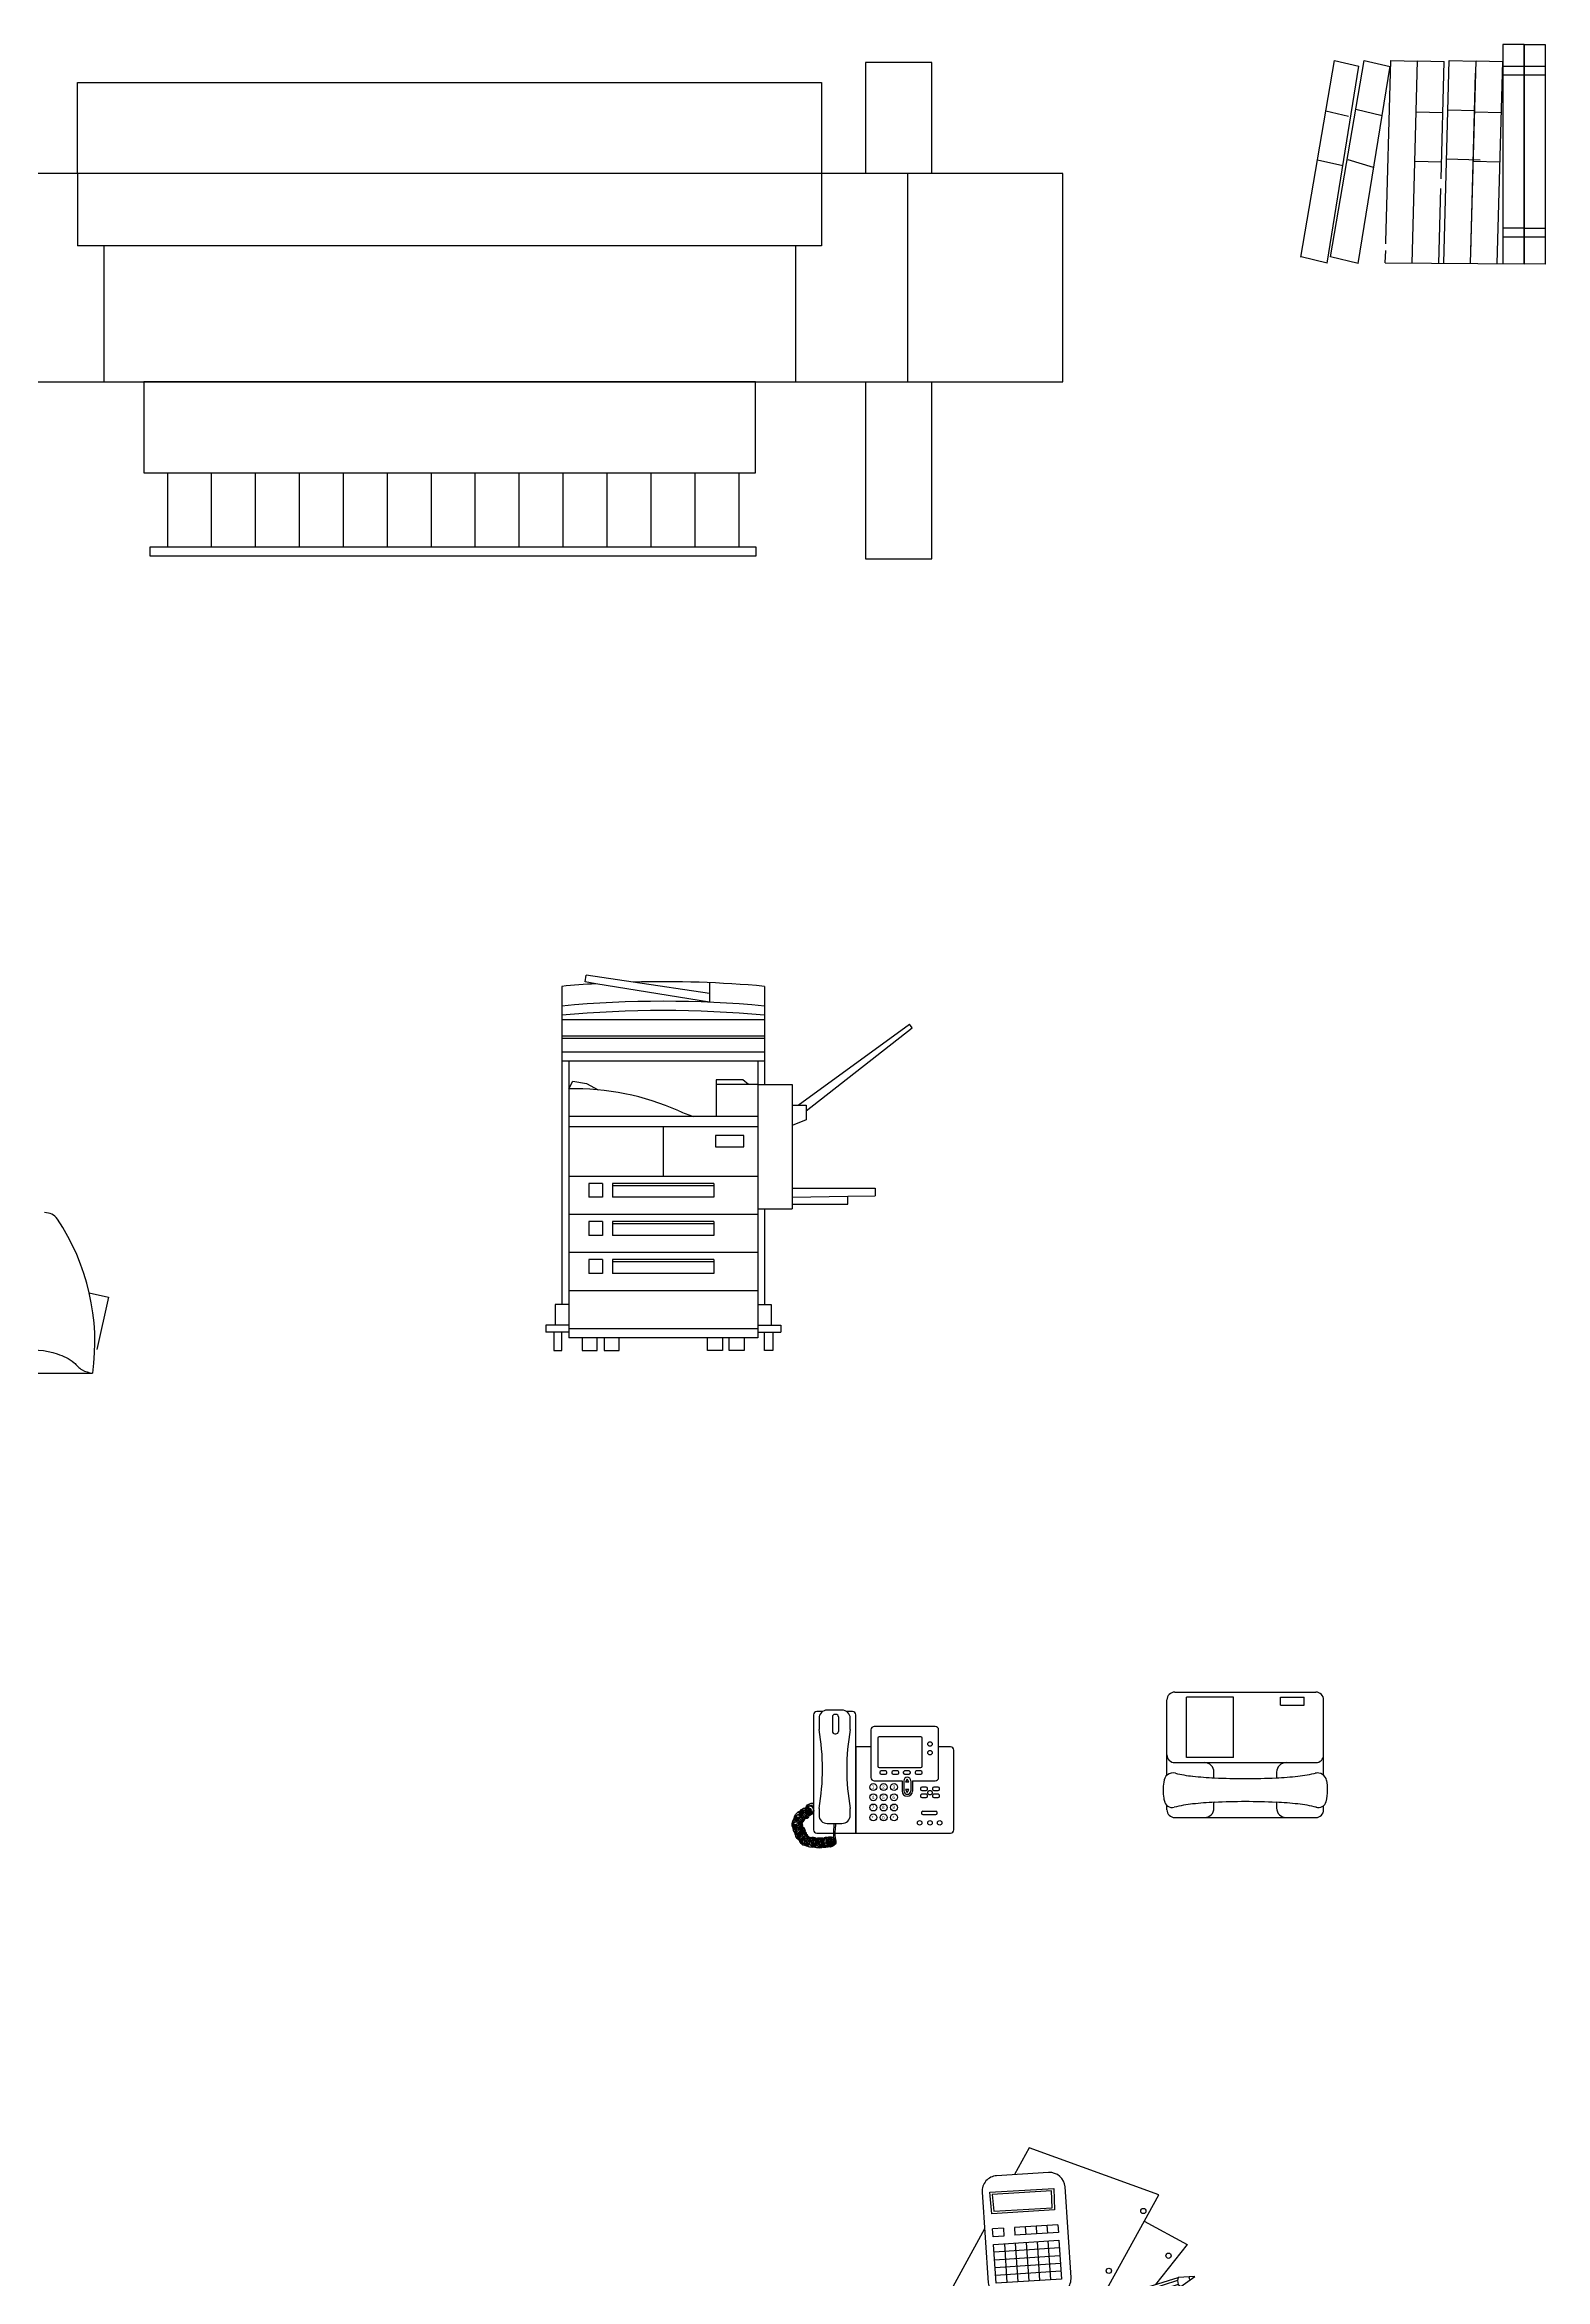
# Model space of a CAD drawing. Header units: metres. Extents: x 1905 to 1922.2, y 1773.7 to 1790.9.
# Drawn here: x 1907.582 to 1909.617, y 1787.504 to 1790.533 of the extents above; entities that cross this region are included whole.
import ezdxf

# ---------------------------------------------------------------- set-up
doc = ezdxf.new("R2010")
doc.units = ezdxf.units.M
doc.set_wipeout_variables(frame=1)
doc.styles.add('APLUS', font='arial.ttf', dxfattribs={"width": 0.6})

# ---------------------------------------------------------------- blocks, each defined once
blk = doc.blocks.new('calc_notas')
for p, q in [((-0.064, 0.322), (-0.0841, 0.2855)), ((0.1116, 0.2583), (-0.064, 0.322)), ((0.0317, 0.113), (0.1116, 0.2583)), ((-0.099, 0.2128), (-0.1138, 0.2119)), ((-0.099, 0.2128), (-0.0983, 0.2023)), ((-0.0252, 0.2176), (-0.0842, 0.2138)), ((-0.0842, 0.2138), (-0.0836, 0.2033)), ((-0.0695, 0.2148), (-0.0688, 0.2042)), ((-0.0547, 0.2157), (-0.054, 0.2052)), ((-0.04, 0.2167), (-0.0393, 0.2061)), ((0.0918, 0.2223), (0.15, 0.1909)), ((-0.1245, 0.2119), (-0.1807, 0.1097)), ((-0.0232, 0.1861), (-0.1117, 0.1803)), ((-0.0976, 0.1918), (-0.0942, 0.1392)), ((-0.0829, 0.1928), (-0.0795, 0.1402)), ((-0.0681, 0.1937), (-0.0647, 0.1411)), ((-0.0534, 0.1947), (-0.05, 0.1421)), ((-0.0386, 0.1956), (-0.0352, 0.143)), ((0.15, 0.1909), (0.1072, 0.1365)), ((-0.0225, 0.1755), (-0.111, 0.1698)), ((-0.0218, 0.165), (-0.1103, 0.1593)), ((-0.0211, 0.1545), (-0.1097, 0.1488)), ((-0.1807, 0.1097), (-0.0044, 0.0473)), ((-0.1649, 0.0914), (-0.1573, 0.1014)), ((0, 0), (-0.1649, 0.0914)), ((-0.0044, 0.0473), (0.0225, 0.0962)), ((0.0932, 0.1187), (0, 0))]:
    blk.add_line(p, q)
blk.add_lwpolyline([(-0.1279, 0.2617), (-0.1196, 0.139, 0.414214), (-0.0973, 0.1193), (-0.0269, 0.1239, 0.414214), (-0.0073, 0.1462), (-0.0155, 0.2688, 0.413493), (-0.0378, 0.2884), (-0.1082, 0.284, 0.414935)], format="xyb", close=True)
for points in [[(-0.1175, 0.2616), (-0.0307, 0.2669), (-0.0297, 0.2379), (-0.1149, 0.2325)], [(-0.0337, 0.2636), (-0.1141, 0.2587), (-0.1121, 0.2358), (-0.0328, 0.2407)], [(-0.1124, 0.1908), (-0.0238, 0.1966), (-0.0204, 0.144), (-0.109, 0.1383)], [(0.1416, 0.134), (0.0032, 0.0901), (-0.0032, 0.091), (-0.0047, 0.0958), (-0.0031, 0.1022), (0.1377, 0.1459), (0.137, 0.142), (0.1379, 0.1367)], [(0.1377, 0.1459), (0.137, 0.142), (0.1379, 0.1367), (0.1416, 0.134), (0.1604, 0.1473)]]:
    blk.add_lwpolyline(points, close=True)
for points in [[(-0.0252, 0.2176), (-0.0245, 0.2071), (-0.0836, 0.2033)], [(-0.0983, 0.2023), (-0.1131, 0.2014), (-0.1138, 0.2119)], [(0.137, 0.142), (-0.0184, 0.0913)], [(0.1379, 0.1367), (-0.0172, 0.0864)], [(-0.0176, 0.0977), (-0.0276, 0.0945), (-0.0292, 0.0892), (-0.0275, 0.0838), (-0.0228, 0.0816), (-0.0138, 0.0845)], [(-0.0031, 0.1022), (-0.0176, 0.0977), (-0.0184, 0.0913), (-0.0172, 0.0864), (-0.0138, 0.0845), (0.0032, 0.0901)], [(-0.0103, 0.0999), (-0.0128, 0.0931), (-0.0109, 0.0885), (-0.0053, 0.0873)]]:
    blk.add_lwpolyline(points)
for centre in [(0.0907, 0.2362), (0.0439, 0.1551), (0.1249, 0.1756), (0.0663, 0.1), (-0.0001, 0.0765), (0.0094, 0.0297)]:
    blk.add_circle(centre, 0.00356)
blk.add_arc((0.1604, 0.1473), 0.00784, 183.3216, 215.0811)
blk = doc.blocks.new('phone1')
for p, q in [((-0.1216, 0.1605), (-0.1216, 0.0045)), ((-0.1091, 0.165), (-0.1171, 0.165)), ((-0.1141, 0.1557), (-0.1141, 0.1404)), ((-0.083, 0.1669), (-0.1029, 0.1669)), ((-0.0959, 0.1577), (-0.0959, 0.138)), ((-0.0911, 0.161), (-0.0925, 0.161)), ((-0.0877, 0.1577), (-0.0877, 0.138)), ((-0.0687, 0.165), (-0.0767, 0.165)), ((-0.0717, 0.1404), (-0.0717, 0.1557)), ((-0.0642, 0), (-0.0642, 0.1605)), ((-0.0925, 0.1347), (-0.0911, 0.1347)), ((-0.0436, 0.14), (-0.0436, 0.0755)), ((0.0436, 0.1445), (-0.0391, 0.1445)), ((-0.0344, 0.1287), (-0.0344, 0.0909)), ((0.0241, 0.1305), (-0.0326, 0.1305)), ((0.0259, 0.0909), (0.0259, 0.1287)), ((0.0481, 0.0755), (0.0481, 0.14)), ((-0.0436, 0.1169), (-0.0642, 0.1169)), ((-0.0642, 0.1169), (-0.0642, 0)), ((0.0642, 0.1169), (0.0481, 0.1169)), ((0.0687, 0.0045), (0.0687, 0.1124)), ((-0.0391, 0.071), (-0.0015, 0.071)), ((-0.0326, 0.0891), (0.0241, 0.0891)), ((-0.0318, 0.0825), (-0.0318, 0.0817)), ((-0.024, 0.0843), (-0.03, 0.0843)), ((-0.03, 0.0799), (-0.024, 0.0799)), ((-0.0222, 0.0817), (-0.0222, 0.0825)), ((-0.0155, 0.0825), (-0.0155, 0.0817)), ((-0.0076, 0.0843), (-0.0137, 0.0843)), ((-0.0137, 0.0799), (-0.0076, 0.0799)), ((-0.0059, 0.0817), (-0.0059, 0.0825)), ((-0.0015, 0.071), (-0.0015, 0.0571)), ((0.0002, 0.0825), (0.0002, 0.0817)), ((0.0009, 0.0711), (0.0009, 0.0574)), ((0.008, 0.0843), (0.002, 0.0843)), ((0.002, 0.0799), (0.008, 0.0799)), ((0.0055, 0.0732), (0.0032, 0.0694)), ((0.0032, 0.0694), (0.0077, 0.0694)), ((0.0077, 0.0694), (0.0055, 0.0732)), ((0.0098, 0.0817), (0.0098, 0.0825)), ((0.0104, 0.0711), (0.0104, 0.0574)), ((0.0127, 0.071), (0.0436, 0.071)), ((0.0127, 0.071), (0.0127, 0.0571)), ((0.0162, 0.0825), (0.0162, 0.0817)), ((0.024, 0.0843), (0.018, 0.0843)), ((0.018, 0.0799), (0.024, 0.0799)), ((0.0314, 0.0622), (0.0254, 0.0622)), ((0.0258, 0.0817), (0.0258, 0.0825)), ((0.0474, 0.0622), (0.0414, 0.0622)), ((-0.1141, 0.0336), (-0.1141, 0.0243)), ((-0.0717, 0.0243), (-0.0717, 0.0336)), ((0.0077, 0.0591), (0.0032, 0.0591)), ((0.0032, 0.0591), (0.0055, 0.0553)), ((0.0055, 0.0553), (0.0077, 0.0591)), ((0.0236, 0.0604), (0.0236, 0.0596)), ((0.0236, 0.0509), (0.0236, 0.0501)), ((0.0254, 0.0578), (0.0314, 0.0578)), ((0.0314, 0.0527), (0.0254, 0.0527)), ((0.0254, 0.0483), (0.0314, 0.0483)), ((0.0332, 0.0596), (0.0332, 0.0604)), ((0.0332, 0.0501), (0.0332, 0.0509)), ((0.0396, 0.0604), (0.0396, 0.0596)), ((0.0396, 0.0509), (0.0396, 0.0501)), ((0.0414, 0.0578), (0.0474, 0.0578)), ((0.0474, 0.0527), (0.0414, 0.0527)), ((0.0414, 0.0483), (0.0474, 0.0483)), ((0.0492, 0.0596), (0.0492, 0.0604)), ((0.0492, 0.0501), (0.0492, 0.0509)), ((-0.1171, 0), (-0.0642, 0)), ((-0.1029, 0.013), (-0.083, 0.013)), ((-0.0642, 0), (0.0642, 0)), ((0.0247, 0.0278), (0.0247, 0.027)), ((0.0265, 0.0296), (0.0445, 0.0296)), ((0.0265, 0.0252), (0.0445, 0.0252)), ((0.0463, 0.027), (0.0463, 0.0278))]:
    blk.add_line(p, q)
for centre, radius in [((0.0364, 0.1209), 0.00306), ((0.0364, 0.1091), 0.00306), ((-0.0404, 0.0624), 0.00472), ((-0.0264, 0.0624), 0.00472), ((-0.0123, 0.0624), 0.00472), ((-0.0404, 0.0487), 0.00472), ((-0.0404, 0.0348), 0.00472), ((-0.0264, 0.0487), 0.00472), ((-0.0264, 0.0348), 0.00472), ((-0.0123, 0.0487), 0.00472), ((-0.0123, 0.0348), 0.00472), ((0.0364, 0.0548), 0.00306), ((-0.0404, 0.0213), 0.00472), ((-0.0264, 0.0213), 0.00472), ((-0.0123, 0.0213), 0.00472), ((0.0224, 0.014), 0.00306), ((0.0364, 0.014), 0.00306), ((0.0496, 0.014), 0.00306)]:
    blk.add_circle(centre, radius)
for centre, radius, start, end in [((-0.1171, 0.1605), 0.0045, 90, 180), ((-0.1029, 0.1557), 0.0112, 90, 180), ((-0.0925, 0.1577), 0.00337, 90, 180), ((-0.0911, 0.1577), 0.00337, 0, 90), ((-0.083, 0.1557), 0.0112, 0, 90), ((-0.0687, 0.1605), 0.0045, 0, 90), ((-0.41, 0.087), 0.3007, 349.7778, 10.2222), ((-0.0925, 0.138), 0.00337, 180, 270), ((-0.0911, 0.138), 0.00337, 270, 0), ((0.2242, 0.087), 0.3007, 169.7778, 190.2222), ((-0.0391, 0.14), 0.0045, 90, 180), ((-0.0326, 0.1287), 0.0018, 90, 180), ((0.0241, 0.1287), 0.0018, 0, 90), ((0.0436, 0.14), 0.0045, 0, 90), ((0.0642, 0.1124), 0.0045, 360, 90), ((-0.0391, 0.0755), 0.0045, 180, 270), ((-0.0326, 0.0909), 0.0018, 180, 270), ((-0.03, 0.0825), 0.0018, 90, 180), ((-0.03, 0.0817), 0.0018, 180, 270), ((-0.024, 0.0825), 0.0018, 0, 90), ((-0.024, 0.0817), 0.0018, 270, 0), ((-0.0137, 0.0825), 0.0018, 90, 180), ((-0.0137, 0.0817), 0.0018, 180, 270), ((-0.0076, 0.0825), 0.0018, 0, 90), ((-0.0076, 0.0817), 0.0018, 270, 0), ((0.002, 0.0825), 0.0018, 90, 180), ((0.002, 0.0817), 0.0018, 180, 270), ((0.0056, 0.0711), 0.00472, 0, 180), ((0.008, 0.0825), 0.0018, 0, 90), ((0.008, 0.0817), 0.0018, 270, 0), ((0.018, 0.0825), 0.0018, 90, 180), ((0.018, 0.0817), 0.0018, 180, 270), ((0.0254, 0.0604), 0.0018, 90, 180), ((0.024, 0.0825), 0.0018, 0, 90), ((0.024, 0.0817), 0.0018, 270, 0), ((0.0241, 0.0909), 0.0018, 270, 0), ((0.0314, 0.0604), 0.0018, 0, 90), ((0.0414, 0.0604), 0.0018, 90, 180), ((0.0436, 0.0755), 0.0045, 270, 0), ((0.0474, 0.0604), 0.0018, 0, 90), ((0.0056, 0.0571), 0.00708, 180, 0), ((0.0056, 0.0574), 0.00472, 180, 0), ((0.0254, 0.0596), 0.0018, 180, 270), ((0.0254, 0.0509), 0.0018, 90, 180), ((0.0254, 0.0501), 0.0018, 180, 270), ((0.0314, 0.0596), 0.0018, 270, 0), ((0.0314, 0.0509), 0.0018, 0, 90), ((0.0314, 0.0501), 0.0018, 270, 0), ((0.0414, 0.0596), 0.0018, 180, 270), ((0.0414, 0.0509), 0.0018, 90, 180), ((0.0414, 0.0501), 0.0018, 180, 270), ((0.0474, 0.0596), 0.0018, 270, 0), ((0.0474, 0.0509), 0.0018, 0, 90), ((0.0474, 0.0501), 0.0018, 270, 0), ((-0.1171, 0.0045), 0.0045, 180, 270), ((-0.1029, 0.0243), 0.0112, 180, 270), ((-0.083, 0.0243), 0.0112, 270, 0), ((0.0265, 0.0278), 0.0018, 90, 180), ((0.0265, 0.027), 0.0018, 180, 270), ((0.0445, 0.0278), 0.0018, 360, 90), ((0.0445, 0.027), 0.0018, 270, 0), ((0.0642, 0.0045), 0.0045, 270, 360)]:
    blk.add_arc(centre, radius, start, end)
for points, knots in [([(-0.1437, 0.016), (-0.1448, 0.0167), (-0.148, 0.0195), (-0.1405, 0.0311), (-0.1313, 0.0192), (-0.1384, 0.0131), (-0.1426, 0.0173), (-0.1487, 0.0219), (-0.1414, 0.0319), (-0.134, 0.0291), (-0.1303, 0.0244), (-0.1332, 0.0194), (-0.1393, 0.0161), (-0.1409, 0.021), (-0.1451, 0.0216), (-0.1447, 0.0228)], [0.53989, 0.53989, 0.53989, 0.53989, 0.61979, 0.830703, 1.060464, 1.179772, 1.285668, 1.404928, 1.650893, 1.77685, 1.887796, 1.995656, 2.132077, 2.214768, 2.296627, 2.296627, 2.296627, 2.296627]), ([(-0.1392, 0.0213), (-0.1403, 0.0223), (-0.1432, 0.0259), (-0.1327, 0.0355), (-0.1268, 0.0216), (-0.1353, 0.0175), (-0.1382, 0.0227), (-0.1429, 0.0287), (-0.1333, 0.0365), (-0.1269, 0.0319), (-0.1245, 0.0265), (-0.1286, 0.0223), (-0.1353, 0.0207), (-0.1357, 0.0258), (-0.1395, 0.0275), (-0.1388, 0.0285)], [0.528007, 0.528007, 0.528007, 0.528007, 0.61979, 0.830703, 1.060464, 1.179772, 1.285668, 1.404928, 1.650893, 1.77685, 1.887796, 1.995656, 2.132077, 2.214768, 2.296627, 2.296627, 2.296627, 2.296627]), ([(-0.1377, 0.0225), (-0.1386, 0.0234), (-0.141, 0.0269), (-0.1308, 0.0362), (-0.1249, 0.0224), (-0.1333, 0.0183), (-0.1363, 0.0235), (-0.141, 0.0295), (-0.1314, 0.0373), (-0.125, 0.0327), (-0.1226, 0.0272), (-0.1266, 0.0231), (-0.1334, 0.0215), (-0.1337, 0.0266), (-0.1376, 0.0282), (-0.1369, 0.0293)], [0.53989, 0.53989, 0.53989, 0.53989, 0.61979, 0.830703, 1.060464, 1.179772, 1.285668, 1.404928, 1.650893, 1.77685, 1.887796, 1.995656, 2.132077, 2.214768, 2.296627, 2.296627, 2.296627, 2.296627]), ([(-0.1311, 0.0274), (-0.1322, 0.0284), (-0.1351, 0.032), (-0.1246, 0.0415), (-0.1187, 0.0277), (-0.1272, 0.0236), (-0.1301, 0.0288), (-0.1348, 0.0348), (-0.1266, 0.0415), (-0.1223, 0.0401), (-0.1216, 0.0397)], [0.528007, 0.528007, 0.528007, 0.528007, 0.61979, 0.830703, 1.060464, 1.179772, 1.285668, 1.404928, 1.650893, 1.705941, 1.705941, 1.705941, 1.705941]), ([(-0.1296, 0.0285), (-0.1305, 0.0295), (-0.1329, 0.033), (-0.126, 0.0393), (-0.1223, 0.037), (-0.1216, 0.0363)], [0.5398901, 0.5398901, 0.5398901, 0.5398901, 0.6197899, 0.8307034, 0.8899436, 0.8899436, 0.8899436, 0.8899436]), ([(-0.1216, 0.0286), (-0.1235, 0.0277), (-0.1273, 0.0271), (-0.1276, 0.0319), (-0.1314, 0.0335), (-0.1307, 0.0346)], [2.0148641, 2.0148641, 2.0148641, 2.0148641, 2.1320774, 2.2147682, 2.2966273, 2.2966273, 2.2966273, 2.2966273]), ([(-0.1216, 0.0265), (-0.1226, 0.0258), (-0.1256, 0.025), (-0.1282, 0.0295), (-0.1329, 0.0356), (-0.1256, 0.0415), (-0.1217, 0.0411), (-0.1216, 0.0411)], [1.1033357, 1.1033357, 1.1033357, 1.1033357, 1.1797724, 1.2856681, 1.4049276, 1.6508927, 1.6607886, 1.6607886, 1.6607886, 1.6607886]), ([(-0.1216, 0.0287), (-0.1229, 0.0284), (-0.1254, 0.0285), (-0.1257, 0.0327), (-0.1295, 0.0343), (-0.1288, 0.0353)], [2.0526814, 2.0526814, 2.0526814, 2.0526814, 2.1320774, 2.2147682, 2.2966273, 2.2966273, 2.2966273, 2.2966273]), ([(-0.1442, 0.0042), (-0.1457, 0.0042), (-0.1503, 0.0049), (-0.1493, 0.019), (-0.1354, 0.013), (-0.1387, 0.0042), (-0.1444, 0.0059), (-0.152, 0.007), (-0.1505, 0.0193), (-0.1427, 0.0204), (-0.1372, 0.0181), (-0.1372, 0.0123), (-0.141, 0.0065), (-0.1448, 0.01), (-0.1487, 0.0085), (-0.1489, 0.0097)], [0.528007, 0.528007, 0.528007, 0.528007, 0.61979, 0.830703, 1.060464, 1.179772, 1.285668, 1.404928, 1.650893, 1.77685, 1.887796, 1.995656, 2.132077, 2.214768, 2.296627, 2.296627, 2.296627, 2.296627]), ([(-0.1439, 0.0061), (-0.1452, 0.0062), (-0.1494, 0.0071), (-0.1484, 0.0209), (-0.1346, 0.0149), (-0.1379, 0.0061), (-0.1436, 0.0078), (-0.1511, 0.0089), (-0.1496, 0.0212), (-0.1418, 0.0223), (-0.1363, 0.02), (-0.1363, 0.0142), (-0.1401, 0.0083), (-0.1439, 0.0118), (-0.1478, 0.0104), (-0.148, 0.0116)], [0.53989, 0.53989, 0.53989, 0.53989, 0.61979, 0.830703, 1.060464, 1.179772, 1.285668, 1.404928, 1.650893, 1.77685, 1.887796, 1.995656, 2.132077, 2.214768, 2.296627, 2.296627, 2.296627, 2.296627]), ([(-0.1367, -0.0009), (-0.1376, -0.0018), (-0.1411, -0.0042), (-0.1504, 0.006), (-0.1366, 0.0119), (-0.1325, 0.0034), (-0.1377, 0.0005), (-0.1437, -0.0042), (-0.1515, 0.0054), (-0.1469, 0.0118), (-0.1414, 0.0141), (-0.1373, 0.0101), (-0.1357, 0.0033), (-0.1408, 0.003), (-0.1424, -0.0008), (-0.1435, -0.0001)], [0.53989, 0.53989, 0.53989, 0.53989, 0.61979, 0.830703, 1.060464, 1.179772, 1.285668, 1.404928, 1.650893, 1.77685, 1.887796, 1.995656, 2.132077, 2.214768, 2.296627, 2.296627, 2.296627, 2.296627]), ([(-0.1355, -0.0024), (-0.1365, -0.0035), (-0.1401, -0.0064), (-0.1497, 0.0041), (-0.1358, 0.01), (-0.1317, 0.0015), (-0.1369, -0.0014), (-0.1429, -0.0061), (-0.1507, 0.0034), (-0.1461, 0.0099), (-0.1407, 0.0122), (-0.1365, 0.0082), (-0.1349, 0.0014), (-0.14, 0.0011), (-0.1417, -0.0027), (-0.1427, -0.002)], [0.528007, 0.528007, 0.528007, 0.528007, 0.61979, 0.830703, 1.060464, 1.179772, 1.285668, 1.404928, 1.650893, 1.77685, 1.887796, 1.995656, 2.132077, 2.214768, 2.296627, 2.296627, 2.296627, 2.296627]), ([(-0.1449, 0.0145), (-0.1462, 0.0152), (-0.1499, 0.018), (-0.1422, 0.0298), (-0.133, 0.0179), (-0.1401, 0.0118), (-0.1443, 0.0161), (-0.1503, 0.0207), (-0.143, 0.0307), (-0.1357, 0.0279), (-0.132, 0.0232), (-0.1348, 0.0181), (-0.141, 0.0149), (-0.1426, 0.0198), (-0.1467, 0.0204), (-0.1463, 0.0215)], [0.528007, 0.528007, 0.528007, 0.528007, 0.61979, 0.830703, 1.060464, 1.179772, 1.285668, 1.404928, 1.650893, 1.77685, 1.887796, 1.995656, 2.132077, 2.214768, 2.296627, 2.296627, 2.296627, 2.296627]), ([(-0.1341, -0.0073), (-0.135, -0.0082), (-0.1386, -0.0106), (-0.1479, -0.0004), (-0.134, 0.0055), (-0.13, -0.0029), (-0.1351, -0.0059), (-0.1411, -0.0106), (-0.1489, -0.001), (-0.1444, 0.0054), (-0.1389, 0.0078), (-0.1347, 0.0038), (-0.1331, -0.003), (-0.1383, -0.0033), (-0.1399, -0.0072), (-0.1409, -0.0065)], [0.53989, 0.53989, 0.53989, 0.53989, 0.61979, 0.830703, 1.060464, 1.179772, 1.285668, 1.404928, 1.650893, 1.77685, 1.887796, 1.995656, 2.132077, 2.214768, 2.296627, 2.296627, 2.296627, 2.296627]), ([(-0.1329, -0.0088), (-0.134, -0.0099), (-0.1376, -0.0128), (-0.1471, -0.0023), (-0.1333, 0.0036), (-0.1292, -0.0049), (-0.1343, -0.0078), (-0.1404, -0.0125), (-0.1482, -0.0029), (-0.1436, 0.0035), (-0.1381, 0.0059), (-0.1339, 0.0018), (-0.1323, -0.0049), (-0.1375, -0.0053), (-0.1391, -0.0091), (-0.1401, -0.0084)], [0.528007, 0.528007, 0.528007, 0.528007, 0.61979, 0.830703, 1.060464, 1.179772, 1.285668, 1.404928, 1.650893, 1.77685, 1.887796, 1.995656, 2.132077, 2.214768, 2.296627, 2.296627, 2.296627, 2.296627]), ([(-0.1286, -0.0141), (-0.1295, -0.015), (-0.1331, -0.0174), (-0.1424, -0.0071), (-0.1285, -0.0013), (-0.1244, -0.0097), (-0.1296, -0.0127), (-0.1356, -0.0174), (-0.1434, -0.0078), (-0.1389, -0.0014), (-0.1334, 0.001), (-0.1292, -0.003), (-0.1276, -0.0098), (-0.1327, -0.0101), (-0.1344, -0.014), (-0.1354, -0.0133)], [0.53989, 0.53989, 0.53989, 0.53989, 0.61979, 0.830703, 1.060464, 1.179772, 1.285668, 1.404928, 1.650893, 1.77685, 1.887796, 1.995656, 2.132077, 2.214768, 2.296627, 2.296627, 2.296627, 2.296627]), ([(-0.1274, -0.0156), (-0.1285, -0.0167), (-0.1321, -0.0195), (-0.1416, -0.0091), (-0.1277, -0.0032), (-0.1237, -0.0117), (-0.1288, -0.0146), (-0.1349, -0.0193), (-0.1427, -0.0097), (-0.1381, -0.0033), (-0.1326, -0.0009), (-0.1284, -0.0049), (-0.1268, -0.0117), (-0.132, -0.0121), (-0.1336, -0.0159), (-0.1346, -0.0152)], [0.528007, 0.528007, 0.528007, 0.528007, 0.61979, 0.830703, 1.060464, 1.179772, 1.285668, 1.404928, 1.650893, 1.77685, 1.887796, 1.995656, 2.132077, 2.214768, 2.296627, 2.296627, 2.296627, 2.296627]), ([(-0.1175, -0.0118), (-0.1173, -0.0131), (-0.1175, -0.0174), (-0.1313, -0.0186), (-0.1276, -0.004), (-0.1184, -0.0059), (-0.1192, -0.0117), (-0.1191, -0.0194), (-0.1314, -0.0198), (-0.1338, -0.0123), (-0.1324, -0.0065), (-0.1266, -0.0056), (-0.1203, -0.0084), (-0.1231, -0.0127), (-0.121, -0.0163), (-0.1222, -0.0167)], [0.53989, 0.53989, 0.53989, 0.53989, 0.61979, 0.830703, 1.060464, 1.179772, 1.285668, 1.404928, 1.650893, 1.77685, 1.887796, 1.995656, 2.132077, 2.214768, 2.296627, 2.296627, 2.296627, 2.296627]), ([(-0.1156, -0.0118), (-0.1153, -0.0133), (-0.1152, -0.0179), (-0.1293, -0.0191), (-0.1256, -0.0046), (-0.1164, -0.0064), (-0.1172, -0.0123), (-0.1171, -0.0199), (-0.1294, -0.0204), (-0.1318, -0.0129), (-0.1304, -0.0071), (-0.1246, -0.0062), (-0.1183, -0.009), (-0.1211, -0.0133), (-0.119, -0.0169), (-0.1202, -0.0173)], [0.528007, 0.528007, 0.528007, 0.528007, 0.61979, 0.830703, 1.060464, 1.179772, 1.285668, 1.404928, 1.650893, 1.77685, 1.887796, 1.995656, 2.132077, 2.214768, 2.296627, 2.296627, 2.296627, 2.296627]), ([(-0.1081, -0.0127), (-0.108, -0.0139), (-0.1082, -0.0182), (-0.122, -0.0194), (-0.1183, -0.0049), (-0.1091, -0.0067), (-0.1099, -0.0126), (-0.1097, -0.0202), (-0.1221, -0.0207), (-0.1245, -0.0132), (-0.123, -0.0074), (-0.1173, -0.0065), (-0.1109, -0.0093), (-0.1138, -0.0136), (-0.1117, -0.0172), (-0.1129, -0.0176)], [0.53989, 0.53989, 0.53989, 0.53989, 0.61979, 0.830703, 1.060464, 1.179772, 1.285668, 1.404928, 1.650893, 1.77685, 1.887796, 1.995656, 2.132077, 2.214768, 2.296627, 2.296627, 2.296627, 2.296627]), ([(-0.1062, -0.0126), (-0.106, -0.0141), (-0.1059, -0.0187), (-0.12, -0.02), (-0.1163, -0.0054), (-0.1071, -0.0073), (-0.1079, -0.0131), (-0.1077, -0.0208), (-0.1201, -0.0212), (-0.1225, -0.0137), (-0.121, -0.0079), (-0.1153, -0.007), (-0.1089, -0.0098), (-0.1118, -0.0141), (-0.1097, -0.0177), (-0.1109, -0.0181)], [0.528007, 0.528007, 0.528007, 0.528007, 0.61979, 0.830703, 1.060464, 1.179772, 1.285668, 1.404928, 1.650893, 1.77685, 1.887796, 1.995656, 2.132077, 2.214768, 2.296627, 2.296627, 2.296627, 2.296627]), ([(-0.0992, -0.0119), (-0.0991, -0.0132), (-0.0993, -0.0175), (-0.1131, -0.0187), (-0.1094, -0.0041), (-0.1002, -0.006), (-0.101, -0.0119), (-0.1008, -0.0195), (-0.1132, -0.02), (-0.1155, -0.0125), (-0.1141, -0.0067), (-0.1084, -0.0057), (-0.102, -0.0086), (-0.1049, -0.0129), (-0.1028, -0.0165), (-0.104, -0.0169)], [0.53989, 0.53989, 0.53989, 0.53989, 0.61979, 0.830703, 1.060464, 1.179772, 1.285668, 1.404928, 1.650893, 1.77685, 1.887796, 1.995656, 2.132077, 2.214768, 2.296627, 2.296627, 2.296627, 2.296627]), ([(-0.0973, -0.0119), (-0.0971, -0.0134), (-0.097, -0.018), (-0.1111, -0.0193), (-0.1074, -0.0047), (-0.0982, -0.0065), (-0.099, -0.0124), (-0.0988, -0.0201), (-0.1112, -0.0205), (-0.1135, -0.013), (-0.1121, -0.0072), (-0.1064, -0.0063), (-0.1, -0.0091), (-0.1029, -0.0134), (-0.1008, -0.017), (-0.102, -0.0174)], [0.528007, 0.528007, 0.528007, 0.528007, 0.61979, 0.830703, 1.060464, 1.179772, 1.285668, 1.404928, 1.650893, 1.77685, 1.887796, 1.995656, 2.132077, 2.214768, 2.296627, 2.296627, 2.296627, 2.296627])]:
    blk.add_open_spline(points, degree=3, knots=knots)
at = {"start_tangent": (-0.022732, -0.999742), "end_tangent": (-0.946394, -0.323014)}
for points in [[(-0.0938, 0.0133), (-0.0938, -0.0083), (-0.0938, -0.0146), (-0.1032, -0.0151), (-0.1006, -0.0051), (-0.0953, -0.0062), (-0.0948, -0.0109), (-0.0959, -0.0161), (-0.1069, -0.0167), (-0.109, -0.0114), (-0.1074, -0.0067), (-0.1027, -0.0056), (-0.0974, -0.0088), (-0.098, -0.0125), (-0.098, -0.0161)], [(-0.0918, 0.0128), (-0.0918, -0.0088), (-0.0918, -0.0151), (-0.1012, -0.0156), (-0.0986, -0.0056), (-0.0933, -0.0067), (-0.0928, -0.0114), (-0.0939, -0.0167), (-0.1049, -0.0172), (-0.107, -0.012), (-0.1054, -0.0072), (-0.1007, -0.0062), (-0.0954, -0.0093), (-0.096, -0.013), (-0.096, -0.0167)]]:
    blk.add_spline(points, degree=3, dxfattribs=at)
at = {"style": 'APLUS'}
for s, p in [('1', (-0.0426, 0.0602)), ('2', (-0.0284, 0.0602)), ('3', (-0.0144, 0.0602)), ('4', (-0.0426, 0.0464)), ('7', (-0.0426, 0.0326)), ('5', (-0.0287, 0.0464)), ('8', (-0.0287, 0.0326)), ('9', (-0.0145, 0.0326)), ('6', (-0.0145, 0.0464)), ('*', (-0.0426, 0.0186)), ('0', (-0.0287, 0.0186)), ('*', (-0.0145, 0.0186))]:
    blk.add_text(s, height=0.0045, dxfattribs=at).set_placement(p)
blk = doc.blocks.new('phone_3')
for p, q in [((-0.1124, 0.0572), (-0.1124, 0.1594)), ((-0.1018, 0.17), (0.0895, 0.17)), ((-0.0221, 0.1631), (-0.0858, 0.1631)), ((-0.0858, 0.0813), (-0.0858, 0.1631)), ((-0.0221, 0.0813), (-0.0221, 0.1631)), ((0.0417, 0.1631), (0.0735, 0.1631)), ((0.0417, 0.1525), (0.0417, 0.1631)), ((0.0417, 0.1525), (0.0735, 0.1525)), ((0.0735, 0.1525), (0.0735, 0.1631)), ((0.1001, 0.0572), (0.1001, 0.1594)), ((-0.1018, 0.0744), (0.0895, 0.0744)), ((-0.0221, 0.0813), (-0.0858, 0.0813)), ((-0.0486, 0.0538), (-0.0486, 0.0616)), ((0.0364, 0.0538), (0.0364, 0.0616)), ((-0.1124, 0.0106), (-0.1124, 0.0162)), ((-0.1018, 0), (0.0895, 0)), ((-0.0486, 0.0128), (-0.0486, 0.0206)), ((0.0364, 0.0128), (0.0364, 0.0206)), ((0.1001, 0.0106), (0.1001, 0.016))]:
    blk.add_line(p, q)
for centre, radius, start, end in [((-0.1018, 0.1594), 0.0106, 90, 180), ((0.0895, 0.1594), 0.0106, 0, 90), ((-0.1018, 0.085), 0.0106, 180, 270), ((-0.0614, 0.0616), 0.0128, 0, 90), ((0.0491, 0.0616), 0.0128, 90, 180), ((0.0895, 0.085), 0.0106, 270, 0), ((-0.0514, 0.0372), 0.0663, 170.5924, 180), ((-0.0514, 0.0372), 0.0663, 180, 189.4076), ((-0.1039, 0.0477), 0.0128, 76.6383, 178.4297), ((-0.0571, 0.2446), 0.1897, 256.6383, 263.8325), ((-0.0268, 0.5255), 0.4722, 263.8325, 267.4371), ((-0.0061, 0.9867), 0.9339, 267.4371, 270), ((-0.0061, 0.9867), 0.9339, 270, 272.5629), ((0.0145, 0.5255), 0.4722, 272.5629, 276.1675), ((0.0449, 0.2446), 0.1897, 276.1675, 283.8968), ((0.0916, 0.0477), 0.0128, 11.2958, 103.3617), ((0.1055, 0.0487), 0.0196, 143.5958, 143.7272), ((0.0392, 0.0372), 0.0663, 346.0825, 360), ((0.0392, 0.0372), 0.0663, 0, 11.2958), ((-0.0791, 0.0326), 0.0382, 189.4076, 197.8024), ((-0.1054, 0.0242), 0.0106, 189.5352, 284.6502), ((-0.1018, 0.0106), 0.0106, 180, 270), ((-0.0571, -0.1702), 0.1897, 96.1675, 103.8968), ((-0.0268, -0.4511), 0.4722, 92.5629, 96.1675), ((-0.0614, 0.0128), 0.0128, 270, 0), ((-0.0061, -0.9124), 0.9339, 90, 92.5629), ((-0.0061, -0.9124), 0.9339, 87.4371, 90), ((0.0145, -0.4511), 0.4722, 83.8325, 87.4371), ((0.0491, 0.0128), 0.0128, 180, 270), ((0.0449, -0.1702), 0.1897, 76.1032, 83.8325), ((0.0895, 0.0106), 0.0106, 270, 0), ((0.0932, 0.0241), 0.0106, 250.2489, 346.4245)]:
    blk.add_arc(centre, radius, start, end)
blk = doc.blocks.new('printer_2')
blk.add_wipeout([(-0.275, 0.9533), (-0.2289, 0.9572), (-0.1827, 0.9603), (-0.2116, 0.9651), (-0.2094, 0.9837), (-0.0813, 0.9648), (-0.0101, 0.9658), (0.0344, 0.9657), (0.097, 0.9628), (0.1368, 0.9628), (0.1762, 0.9607), (0.224, 0.9576), (0.275, 0.9533), (0.275, 0.6875), (0.35, 0.6875), (0.35, 0.6313), (0.3663, 0.6313), (0.6676, 0.8509), (0.675, 0.8408), (0.3875, 0.6154), (0.3875, 0.5916), (0.35, 0.5761), (0.35, 0.4062), (0.575, 0.4062), (0.575, 0.3852), (0.5008, 0.3839), (0.5008, 0.3624), (0.35, 0.3624), (0.35, 0.35), (0.275, 0.35), (0.275, 0.0903), (0.2927, 0.0903), (0.2927, 0.0346), (0.3187, 0.0346), (0.3187, 0.0158), (0.297, 0.0158), (0.297, -0.0342), (0.2749, -0.0342), (0.2749, 0.0158), (0.2562, 0.0158), (0.2562, 0), (0.2198, 0), (0.2198, -0.0342), (0.179, -0.0342), (0.179, 0), (0.1605, 0), (0.1605, -0.0342), (0.1196, -0.0342), (0.1196, 0), (-0.1196, 0), (-0.1196, -0.0342), (-0.1605, -0.0342), (-0.1605, 0), (-0.179, 0), (-0.179, -0.0342), (-0.2198, -0.0342), (-0.2198, 0), (-0.2563, 0), (-0.2563, 0.0158), (-0.2749, 0.0158), (-0.2749, -0.0342), (-0.297, -0.0342), (-0.297, 0.0158), (-0.3188, 0.0158), (-0.3188, 0.0346), (-0.2927, 0.0346), (-0.2927, 0.0903), (-0.275, 0.0903)])
for p, q in [((-0.2116, 0.9651), (-0.2094, 0.9837)), ((-0.0813, 0.9648), (-0.2094, 0.9837)), ((-0.275, 0.9533), (-0.275, 0.0903)), ((-0.1827, 0.9603), (-0.2116, 0.9651)), ((0.125, 0.9101), (-0.1827, 0.9603)), ((0.125, 0.9343), (-0.0813, 0.9648)), ((0.125, 0.9633), (0.125, 0.9101)), ((0.275, 0.9533), (0.275, 0.75)), ((0.275, 0.8625), (-0.275, 0.8625)), ((0.3663, 0.6313), (0.6676, 0.8509)), ((0.675, 0.8408), (0.6676, 0.8509)), ((0.275, 0.8181), (-0.275, 0.8181)), ((0.275, 0.8118), (-0.275, 0.8118)), ((0.3875, 0.6154), (0.675, 0.8408)), ((0.275, 0.775), (-0.275, 0.775)), ((0.275, 0.75), (-0.275, 0.75)), ((-0.2563, 0.75), (-0.2563, 0.0158)), ((0.2562, 0.75), (0.2562, 0.6875)), ((0.275, 0.75), (0.275, 0.6875)), ((-0.2563, 0.6756), (-0.245, 0.696)), ((-0.245, 0.696), (-0.2082, 0.6896)), ((-0.2082, 0.6896), (-0.1762, 0.6725)), ((0.1437, 0.7), (0.1437, 0.6)), ((0.2157, 0.7), (0.1437, 0.7)), ((0.2562, 0.6875), (0.1437, 0.6875)), ((0.2309, 0.6875), (0.2157, 0.7)), ((0.2562, 0.6875), (0.2562, 0.0158)), ((0.2562, 0.6875), (0.275, 0.6875)), ((0.275, 0.6875), (0.35, 0.6875)), ((0.35, 0.6875), (0.35, 0.6313)), ((0.35, 0.6313), (0.3663, 0.6313)), ((0.35, 0.6313), (0.35, 0.5761)), ((0.3663, 0.6313), (0.3875, 0.6313)), ((0.3875, 0.6313), (0.3875, 0.6154)), ((0.3875, 0.6154), (0.3875, 0.5916)), ((0.2562, 0.6), (-0.2563, 0.6)), ((0.2562, 0.5719), (-0.2563, 0.5719)), ((0, 0.5719), (0, 0.4375)), ((0.3875, 0.5916), (0.35, 0.5761)), ((0.35, 0.5761), (0.35, 0.4062)), ((0.2562, 0.4375), (-0.2563, 0.4375)), ((-0.1647, 0.4188), (-0.2022, 0.4188)), ((-0.2022, 0.4188), (-0.2022, 0.3813)), ((-0.1647, 0.3813), (-0.2022, 0.3813)), ((-0.1647, 0.4188), (-0.1647, 0.3813)), ((-0.1375, 0.4188), (-0.1375, 0.3813)), ((0.1375, 0.4188), (-0.1375, 0.4188)), ((0.1375, 0.4125), (-0.1375, 0.4125)), ((0.1375, 0.3813), (-0.1375, 0.3813)), ((0.1375, 0.4188), (0.1375, 0.3813)), ((0.35, 0.4062), (0.575, 0.4062)), ((0.35, 0.4062), (0.35, 0.3624)), ((0.35, 0.3813), (0.5008, 0.3839)), ((0.5008, 0.3839), (0.575, 0.3852)), ((0.5008, 0.3624), (0.5008, 0.3839)), ((0.575, 0.4062), (0.575, 0.3852)), ((0.2562, 0.3344), (-0.2563, 0.3344)), ((-0.1647, 0.3156), (-0.2022, 0.3156)), ((-0.2022, 0.3156), (-0.2022, 0.2781)), ((-0.1647, 0.3156), (-0.1647, 0.2781)), ((-0.1375, 0.3156), (-0.1375, 0.2781)), ((0.1375, 0.3156), (-0.1375, 0.3156)), ((0.1375, 0.3094), (-0.1375, 0.3094)), ((0.1375, 0.3156), (0.1375, 0.2781)), ((0.2562, 0.35), (0.275, 0.35)), ((0.275, 0.35), (0.275, 0.0903)), ((0.275, 0.35), (0.35, 0.35)), ((0.35, 0.3624), (0.5008, 0.3624)), ((0.35, 0.3624), (0.35, 0.35)), ((-0.1647, 0.2781), (-0.2022, 0.2781)), ((0.1375, 0.2781), (-0.1375, 0.2781)), ((0.2562, 0.2313), (-0.2563, 0.2313)), ((-0.1647, 0.2125), (-0.2022, 0.2125)), ((-0.2022, 0.2125), (-0.2022, 0.175)), ((-0.1647, 0.2125), (-0.1647, 0.175)), ((-0.1375, 0.2125), (-0.1375, 0.175)), ((0.1375, 0.2125), (-0.1375, 0.2125)), ((0.1375, 0.2063), (-0.1375, 0.2063)), ((0.1375, 0.2125), (0.1375, 0.175)), ((0.2562, 0.1281), (-0.2563, 0.1281)), ((-0.1647, 0.175), (-0.2022, 0.175)), ((0.1375, 0.175), (-0.1375, 0.175)), ((-0.2927, 0.0903), (-0.2927, 0.0346)), ((-0.275, 0.0903), (-0.2927, 0.0903)), ((-0.2563, 0.0903), (-0.275, 0.0903)), ((0.2562, 0.0903), (0.275, 0.0903)), ((0.275, 0.0903), (0.2927, 0.0903)), ((0.2927, 0.0903), (0.2927, 0.0346)), ((-0.3188, 0.0346), (-0.3188, 0.0158)), ((-0.2927, 0.0346), (-0.3188, 0.0346)), ((-0.2563, 0.0158), (-0.3188, 0.0158)), ((-0.2563, 0.0346), (-0.2927, 0.0346)), ((0.2562, 0.025), (-0.2563, 0.025)), ((-0.2563, 0.0158), (-0.2563, 0)), ((-0.2198, 0), (-0.2563, 0)), ((-0.2198, 0), (-0.2198, -0.0342)), ((-0.179, 0), (-0.2198, 0)), ((-0.179, -0.0342), (-0.179, 0)), ((-0.1605, 0), (-0.179, 0)), ((-0.1605, 0), (-0.1605, -0.0342)), ((-0.1196, 0), (-0.1605, 0)), ((-0.1196, -0.0342), (-0.1196, 0)), ((0.1196, 0), (-0.1196, 0)), ((0.1196, -0.0342), (0.1196, 0)), ((0.1605, 0), (0.1196, 0)), ((0.1605, 0), (0.1605, -0.0342)), ((0.179, 0), (0.1605, 0)), ((0.179, -0.0342), (0.179, 0)), ((0.2198, 0), (0.179, 0)), ((0.2562, 0), (0.2198, 0)), ((0.2198, 0), (0.2198, -0.0342)), ((0.2562, 0.0346), (0.2927, 0.0346)), ((0.2562, 0.0158), (0.2749, 0.0158)), ((0.2562, 0.0158), (0.2562, 0)), ((0.2749, 0.0158), (0.297, 0.0158)), ((0.2927, 0.0346), (0.3187, 0.0346)), ((0.297, 0.0158), (0.3187, 0.0158)), ((0.3187, 0.0346), (0.3187, 0.0158)), ((-0.2198, -0.0342), (-0.179, -0.0342)), ((-0.1605, -0.0342), (-0.1196, -0.0342)), ((0.1605, -0.0342), (0.1196, -0.0342)), ((0.2198, -0.0342), (0.179, -0.0342))]:
    blk.add_line(p, q)
blk.add_lwpolyline([(0.2181, 0.5485), (0.1413, 0.5485), (0.1413, 0.518), (0.2181, 0.518)], close=True)
for points in [[(-0.297, 0.0158), (-0.297, -0.0342), (-0.2749, -0.0342), (-0.2749, 0.0158)], [(0.297, 0.0158), (0.297, -0.0342), (0.2749, -0.0342), (0.2749, 0.0158)]]:
    blk.add_lwpolyline(points)
for centre, radius, start, end in [((0, -2.0653), 3.0311, 93.45603, 95.20533), ((0, -2.0653), 2.978, 84.70155, 95.29845), ((0, -2.0653), 3.0311, 84.79467, 91.53662), ((0, -2.0653), 2.953, 84.65656, 95.34344), ((-0.2433, -0.0323), 0.708, 66.23012, 91.04678), ((0.3149, 1.249), 0.6896, 246.69763, 250.24164)]:
    blk.add_arc(centre, radius, start, end)

msp = doc.modelspace()

# ---------------------------------------------------------------- linework, layer by layer
for p, q in [((1909.2852, 1790.245), (1909.3306, 1790.5118)), ((1909.3255, 1790.2454), (1909.3708, 1790.5118)), ((1909.3306, 1790.5118), (1909.3636, 1790.5039)), ((1909.3708, 1790.5118), (1909.406, 1790.5034)), ((1909.4004, 1790.2657), (1909.407, 1790.5118)), ((1909.407, 1790.5118), (1909.4433, 1790.5108)), ((1909.4359, 1790.237), (1909.4433, 1790.5113)), ((1909.4359, 1790.237), (1909.4433, 1790.5113)), ((1909.4359, 1790.237), (1909.4433, 1790.5113)), ((1909.4433, 1790.5113), (1909.4795, 1790.5103)), ((1909.4752, 1790.3512), (1909.4795, 1790.5103)), ((1909.4789, 1790.2375), (1909.4863, 1790.5118)), ((1909.4863, 1790.5118), (1909.5226, 1790.5108)), ((1909.5152, 1790.237), (1909.5226, 1790.5113)), ((1909.5226, 1790.5113), (1909.5588, 1790.5103)), ((1909.5514, 1790.2365), (1909.5588, 1790.5103)), ((1909.5877, 1790.5331), (1909.5589, 1790.5331)), ((1909.5589, 1790.5331), (1909.5589, 1790.2362)), ((1909.5877, 1790.236), (1909.5877, 1790.5331)), ((1909.5877, 1790.5328), (1909.5877, 1790.236)), ((1909.6166, 1790.5328), (1909.5877, 1790.5328)), ((1909.6166, 1790.2357), (1909.6166, 1790.5328)), ((1909.3206, 1790.237), (1909.3636, 1790.5039)), ((1909.3626, 1790.2365), (1909.4061, 1790.5038)), ((1909.5156, 1790.2506), (1909.5221, 1790.4944)), ((1909.5156, 1790.2506), (1909.5221, 1790.4944)), ((1909.5877, 1790.5037), (1909.5589, 1790.5037)), ((1909.5877, 1790.4918), (1909.5589, 1790.4918)), ((1909.6166, 1790.5035), (1909.5877, 1790.5035)), ((1909.6166, 1790.4916), (1909.5877, 1790.4916)), ((1909.3496, 1790.4355), (1909.3188, 1790.4428)), ((1909.3952, 1790.4368), (1909.3595, 1790.4454)), ((1909.4777, 1790.4407), (1909.4414, 1790.4417)), ((1909.5208, 1790.4436), (1909.4845, 1790.4445)), ((1909.557, 1790.4407), (1909.5207, 1790.4417)), ((1907.6264, 1790.3584), (1907.6264, 1790.2604)), ((1908.6353, 1790.3584), (1908.6353, 1790.2604)), ((1909.3418, 1790.3686), (1909.3076, 1790.3767)), ((1909.3838, 1790.3665), (1909.3492, 1790.377)), ((1909.4759, 1790.3738), (1909.4396, 1790.3748)), ((1909.5284, 1790.3764), (1909.4827, 1790.3777)), ((1909.5552, 1790.3738), (1909.5189, 1790.3748)), ((1909.4721, 1790.2365), (1909.4749, 1790.3383)), ((1909.4003, 1790.2633), (1909.4004, 1790.2657)), ((1909.4003, 1790.2633), (1909.4004, 1790.2657)), ((1909.5877, 1790.2841), (1909.5589, 1790.2841)), ((1909.5877, 1790.2722), (1909.5589, 1790.2722)), ((1909.6166, 1790.2839), (1909.5877, 1790.2839)), ((1909.6166, 1790.272), (1909.5877, 1790.272)), ((1908.6353, 1790.2604), (1907.6264, 1790.2604)), ((1907.662, 1790.2604), (1907.662, 1790.0761)), ((1908.5998, 1790.2604), (1908.5998, 1790.0761)), ((1909.3206, 1790.237), (1909.2853, 1790.2454)), ((1909.3626, 1790.2365), (1909.3255, 1790.2454)), ((1909.3996, 1790.2375), (1909.4001, 1790.254)), ((1909.3996, 1790.2375), (1909.4001, 1790.254)), ((1909.3996, 1790.2375), (1909.5877, 1790.236)), ((1909.5152, 1790.237), (1909.5152, 1790.2382)), ((1909.5152, 1790.237), (1909.5152, 1790.2382)), ((1909.6166, 1790.2357), (1909.5877, 1790.236)), ((1907.7481, 1789.9525), (1907.7481, 1789.852)), ((1907.8077, 1789.9525), (1907.8077, 1789.852)), ((1907.8673, 1789.9525), (1907.8673, 1789.852)), ((1907.9269, 1789.9525), (1907.9269, 1789.852)), ((1907.9865, 1789.9525), (1907.9865, 1789.852)), ((1908.0461, 1789.9525), (1908.0461, 1789.852)), ((1908.1057, 1789.9525), (1908.1057, 1789.852)), ((1908.1652, 1789.9525), (1908.1652, 1789.852)), ((1908.2248, 1789.9525), (1908.2248, 1789.852)), ((1908.2844, 1789.9525), (1908.2844, 1789.852)), ((1908.344, 1789.9525), (1908.344, 1789.852)), ((1908.4036, 1789.9525), (1908.4036, 1789.852)), ((1908.4632, 1789.9525), (1908.4632, 1789.852)), ((1908.5228, 1789.9525), (1908.5228, 1789.852)), ((1907.6422, 1788.8408), (1907.6682, 1788.835)), ((1907.6682, 1788.835), (1907.6525, 1788.7642)), ((1907.4185, 1788.7319), (1907.6468, 1788.7319))]:
    msp.add_line(p, q)
for points in [[(1908.7847, 1790.3584), (1908.7847, 1790.5087), (1908.6946, 1790.5087), (1908.6946, 1790.3584)], [(1908.6946, 1790.0761), (1908.6946, 1789.8361), (1908.7847, 1789.8361), (1908.7847, 1790.0761)]]:
    msp.add_lwpolyline(points)
for points in [[(1908.6353, 1790.3584), (1907.6264, 1790.3584), (1907.6264, 1790.482), (1908.6353, 1790.482)], [(1908.9623, 1790.3584), (1907.2994, 1790.3584), (1907.2994, 1790.0761), (1908.9623, 1790.0761)], [(1908.9623, 1790.3584), (1908.7516, 1790.3584), (1908.7516, 1790.0761), (1908.9623, 1790.0761)], [(1908.5458, 1790.0761), (1907.716, 1790.0761), (1907.716, 1789.9525), (1908.5458, 1789.9525)], [(1908.5466, 1789.852), (1907.7243, 1789.852), (1907.7243, 1789.8401), (1908.5466, 1789.8401)]]:
    msp.add_lwpolyline(points, close=True)
for centre, radius, start, end in [((1907.5817, 1788.9282), 0.0215, 36.5257, 90), ((1907.3498, 1788.774), 0.3, 351.9362, 33.815)]:
    msp.add_arc(centre, radius, start, end)
msp.add_spline([(1907.4325, 1788.7323), (1907.4528, 1788.735), (1907.4789, 1788.7417), (1907.5051, 1788.7518), (1907.548, 1788.7633), (1907.5988, 1788.7581), (1907.6215, 1788.7462), (1907.6324, 1788.7365), (1907.6468, 1788.7319)], degree=3)

# ---------------------------------------------------------------- block references
at = {"xscale": 0.5, "yscale": 0.5, "zscale": 0.5}
msp.add_blockref('printer_2', (1908.4205, 1788.7798), dxfattribs=at)
for name, p in [('phone_3', (1909.2159, 1788.1296)), ('phone1', (1908.7458, 1788.1084)), ('calc_notas', (1908.9808, 1787.3599))]:
    msp.add_blockref(name, p)

doc.saveas('drawing.dxf')
